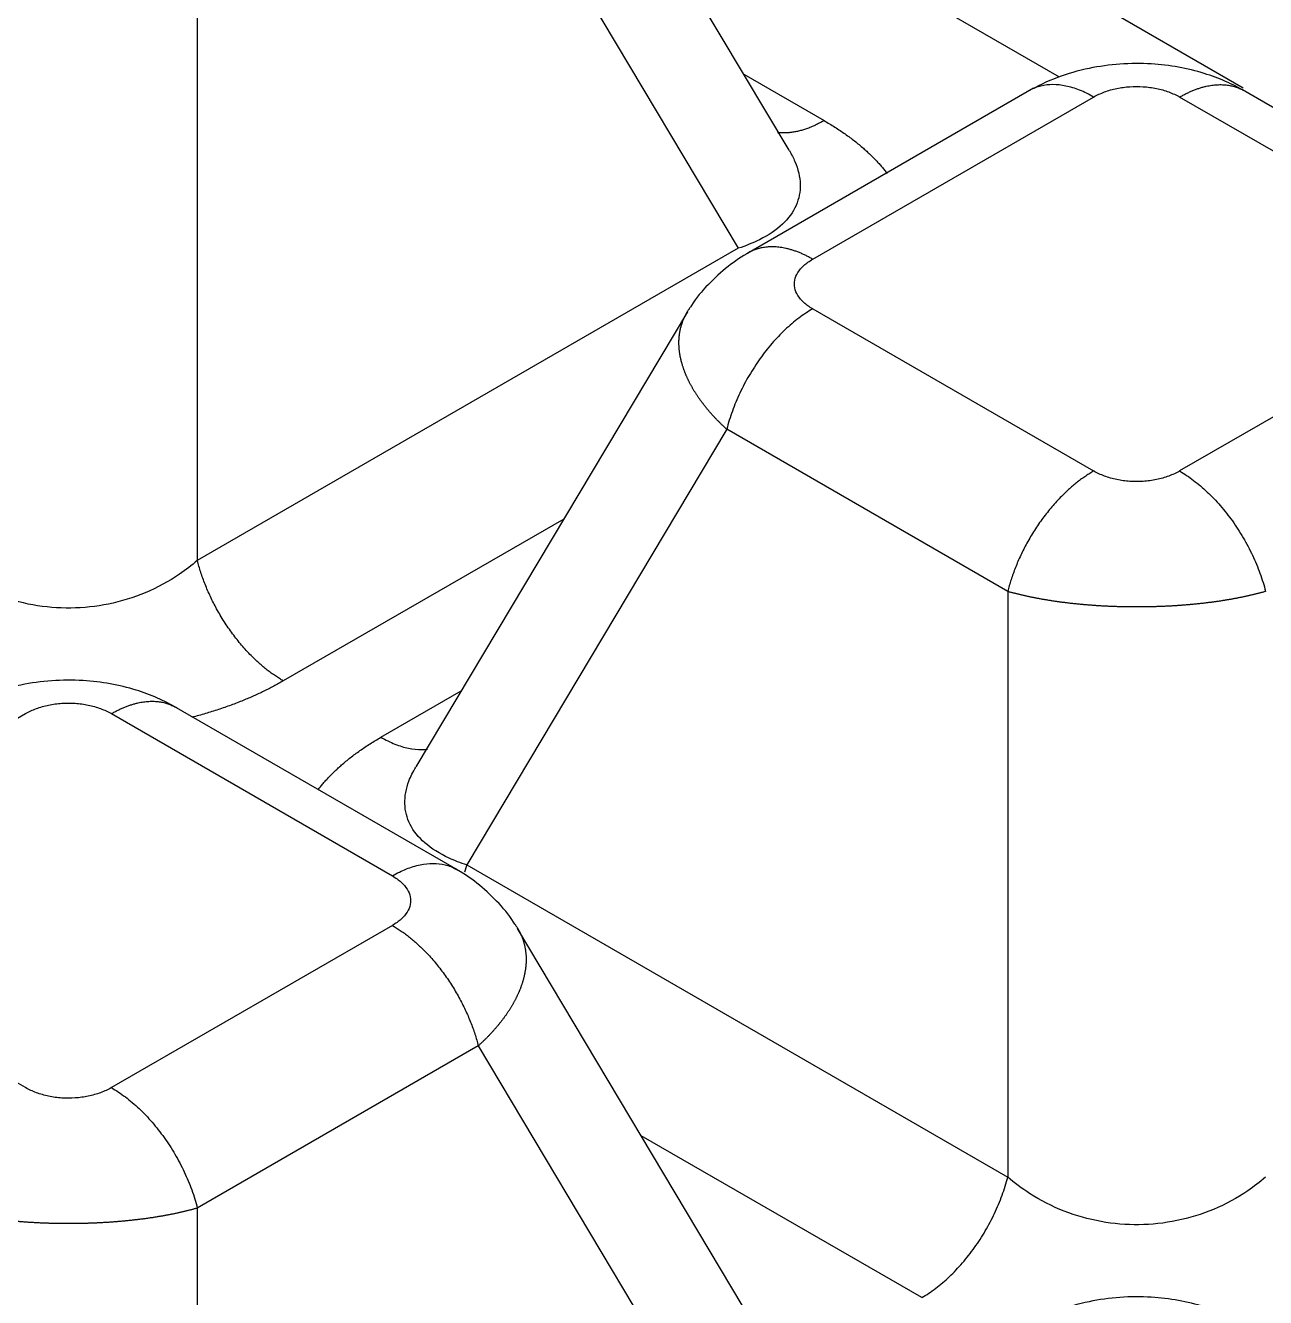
# Model space of a CAD drawing. Header units: millimetres. Extents: x -1286 to 291, y 5350 to 5880.
# Drawn here: x -764.51 to -745.12, y 5576.09 to 5595.98 of the extents above; entities that cross this region are included whole.
import ezdxf

# ---------------------------------------------------------------- set-up
doc = ezdxf.new("R2010")
doc.units = ezdxf.units.MM
doc.layers.add('粗实线层', color=7, linetype='Continuous', lineweight=35)

msp = doc.modelspace()

# ---------------------------------------------------------------- linework, layer by layer
at = {"layer": '粗实线层', "lineweight": 25}
for p, q in [((-745.471, 5594.998, 2078.952), (-757.691, 5602.054, 2078.952)), ((-752.572, 5594.028, 2078.952), (-756.816, 5601.143, 2078.952)), ((-748.347, 5595.172, 2078.952), (-755.832, 5599.494, 2078.952)), ((-757.431, 5599.307, 2078.952), (-753.368, 5592.494, 2078.952)), ((-761.824, 5596.771, 2078.952), (-761.824, 5587.613, 2078.952)), ((-753.281, 5595.216, 2078.952), (-752.025, 5594.491, 2078.952)), ((-748.752, 5594.996, 2078.952), (-753.232, 5592.409, 2078.952)), ((-752.203, 5592.324, 2078.952), (-747.811, 5594.859, 2078.952)), ((-742.075, 5592.324, 2078.952), (-746.467, 5594.859, 2078.952)), ((-741.006, 5592.386, 2078.952), (-745.486, 5594.973, 2078.952)), ((-753.368, 5592.494, 2078.952), (-761.824, 5587.613, 2078.952)), ((-754.163, 5591.502, 2078.952), (-758.406, 5584.386, 2078.952)), ((-752.203, 5591.548, 2078.952), (-747.811, 5589.012, 2078.952)), ((-742.075, 5591.548, 2078.952), (-746.467, 5589.012, 2078.952)), ((-753.547, 5589.665, 2078.952), (-757.61, 5582.852, 2078.952)), ((-749.155, 5587.129, 2078.952), (-753.547, 5589.665, 2078.952)), ((-756.095, 5588.261, 2078.952), (-760.48, 5585.73, 2078.952)), ((-749.155, 5587.129, 2078.952), (-749.155, 5577.971, 2078.952)), ((-758.954, 5584.849, 2078.952), (-757.698, 5585.574, 2078.952)), ((-757.706, 5582.745, 2078.952), (-762.186, 5585.331, 2078.952)), ((-768.903, 5582.682, 2078.952), (-764.511, 5585.218, 2078.952)), ((-763.167, 5585.218, 2078.952), (-758.775, 5582.682, 2078.952)), ((-757.61, 5582.852, 2078.952), (-749.155, 5577.971, 2078.952)), ((-764.511, 5579.37, 2078.952), (-768.903, 5581.906, 2078.952)), ((-758.775, 5581.906, 2078.952), (-763.167, 5579.37, 2078.952)), ((-752.572, 5574.744, 2078.952), (-756.816, 5581.86, 2078.952)), ((-757.431, 5580.023, 2078.952), (-761.824, 5577.487, 2078.952)), ((-757.431, 5580.023, 2078.952), (-753.368, 5573.211, 2078.952)), ((-750.499, 5576.088, 2078.952), (-754.883, 5578.619, 2078.952)), ((-761.824, 5577.487, 2078.952), (-761.824, 5568.329, 2078.952))]:
    msp.add_line(p, q, dxfattribs=at)
for centre, major_axis, start_param, end_param in [((-768.103, 5619.466, 2078.952), (101.531, 0), 5.605815, 8.437063), ((-763.839, 5614.543, 2078.952), (-87.342, 0), 0, 2.002312), ((-763.839, 5616.499, 2078.952), (-87.216, 0), 0.222033, 2.916833), ((-768.103, 5619.077, 2078.952), (102.032, 0), 3.464059, 5.38976), ((-768.103, 5619.466, 2078.952), (-100.442, 0), 0.42009, 1.991239), ((-768.103, 5613.333, 2078.952), (-102.401, 0), 0.320214, 2.106465), ((-763.839, 5617.004, 2078.952), (-86.224, 0), 0.786805, 2.354788)]:
    msp.add_ellipse(centre, major_axis=major_axis, ratio=0.57735, start_param=start_param, end_param=end_param, dxfattribs=at)
msp.add_ellipse((-763.839, 5617.004, 2078.952), major_axis=(-86.564, 0), ratio=0.57735, dxfattribs=at)
for points, knots in [([(-745.436, 5594.944, 2078.952), (-745.639, 5595.062, 2078.952), (-746.097, 5595.264, 2078.952), (-746.943, 5595.417, 2078.952), (-747.749, 5595.359, 2078.952), (-748.395, 5595.172, 2078.952), (-748.697, 5595.029, 2078.952), (-748.843, 5594.944, 2078.952)], [0, 0, 0, 0, 0.20404, 0.436738, 0.701679, 0.846878, 1, 1, 1, 1]), ([(-747.811, 5594.859, 2078.952), (-747.885, 5594.902, 2078.952), (-747.958, 5594.938, 2078.952), (-748.103, 5594.995, 2078.952), (-748.175, 5595.017, 2078.952), (-748.314, 5595.046, 2078.952), (-748.383, 5595.053, 2078.952), (-748.514, 5595.053, 2078.952), (-748.577, 5595.046, 2078.952), (-748.696, 5595.016, 2078.952), (-748.753, 5594.994, 2078.952), (-748.809, 5594.963, 2078.952), (-748.813, 5594.961, 2078.952), (-748.816, 5594.959, 2078.952)], [0, 0, 0, 0, 0.19719, 0.19719, 0.39438, 0.39438, 0.59157, 0.59157, 0.78876, 0.78876, 0.98595, 0.98595, 1, 1, 1, 1]), ([(-865.246, 5594.547, 2078.952), (-865.174, 5594.413, 2078.952), (-864.635, 5593.418, 2078.952), (-863.443, 5591.599, 2078.952), (-861.652, 5589.101, 2078.952), (-859.649, 5586.656, 2078.952), (-857.46, 5584.266, 2078.952), (-855.084, 5581.936, 2078.952), (-852.528, 5579.672, 2078.952), (-849.796, 5577.478, 2078.952), (-846.895, 5575.359, 2078.952), (-843.83, 5573.319, 2078.952), (-840.608, 5571.363, 2078.952), (-837.236, 5569.494, 2078.952), (-833.72, 5567.716, 2078.952), (-830.069, 5566.033, 2078.952), (-826.289, 5564.448, 2078.952), (-822.389, 5562.965, 2078.952), (-818.377, 5561.586, 2078.952), (-814.26, 5560.315, 2078.952), (-810.048, 5559.154, 2078.952), (-805.75, 5558.105, 2078.952), (-801.373, 5557.17, 2078.952), (-796.928, 5556.352, 2078.952), (-792.422, 5555.652, 2078.952), (-787.867, 5555.071, 2078.952), (-783.271, 5554.61, 2078.952), (-778.643, 5554.272, 2078.952), (-773.994, 5554.055, 2078.952), (-769.332, 5553.961, 2078.952), (-764.668, 5553.99, 2078.952), (-760.011, 5554.142, 2078.952), (-755.371, 5554.417, 2078.952), (-750.757, 5554.813, 2078.952), (-746.179, 5555.33, 2078.952), (-741.647, 5555.968, 2078.952), (-737.169, 5556.724, 2078.952), (-732.755, 5557.598, 2078.952), (-728.414, 5558.587, 2078.952), (-724.155, 5559.689, 2078.952), (-719.984, 5560.904, 2078.952), (-717.271, 5561.786, 2078.952), (-715.929, 5562.245, 2078.952)], [0, 0, 0, 0, 0.003967, 0.029455, 0.054957, 0.080472, 0.105998, 0.131532, 0.157073, 0.182618, 0.208167, 0.233717, 0.259268, 0.284819, 0.310369, 0.335919, 0.361467, 0.387013, 0.412559, 0.438103, 0.463645, 0.489187, 0.514727, 0.540266, 0.565804, 0.591342, 0.616879, 0.642415, 0.667951, 0.693486, 0.719022, 0.744558, 0.770093, 0.79563, 0.821166, 0.846704, 0.872242, 0.897781, 0.923321, 0.948862, 0.974405, 1, 1, 1, 1]), ([(-752.569, 5594.022, 2078.952), (-752.535, 5593.965, 2078.952), (-752.443, 5593.786, 2078.952), (-752.374, 5593.491, 2078.952), (-752.44, 5593.156, 2078.952), (-752.656, 5592.859, 2078.952), (-752.981, 5592.64, 2078.952), (-753.248, 5592.533, 2078.952), (-753.368, 5592.494, 2078.952)], [0, 0, 0, 0, 0.087656, 0.27578, 0.46363, 0.655406, 0.855678, 1, 1, 1, 1]), ([(-753.19, 5592.433, 2078.952), (-753.309, 5592.366, 2078.952), (-753.538, 5592.214, 2078.952), (-753.843, 5591.929, 2078.952), (-754.038, 5591.708, 2078.952), (-754.11, 5591.578, 2078.952), (-754.116, 5591.567, 2078.952)], [0, 0, 0, 0, 0.310333, 0.634059, 0.969203, 1, 1, 1, 1]), ([(-753.547, 5589.665, 2078.952), (-753.553, 5589.67, 2078.952), (-753.565, 5589.681, 2078.952), (-753.582, 5589.697, 2078.952), (-753.6, 5589.714, 2078.952), (-753.617, 5589.73, 2078.952), (-753.634, 5589.746, 2078.952), (-753.651, 5589.763, 2078.952), (-753.667, 5589.779, 2078.952), (-753.684, 5589.796, 2078.952), (-753.7, 5589.812, 2078.952), (-753.716, 5589.829, 2078.952), (-753.731, 5589.846, 2078.952), (-753.747, 5589.862, 2078.952), (-753.762, 5589.879, 2078.952), (-753.778, 5589.896, 2078.952), (-753.793, 5589.912, 2078.952), (-753.807, 5589.929, 2078.952), (-753.822, 5589.946, 2078.952), (-753.836, 5589.963, 2078.952), (-753.851, 5589.98, 2078.952), (-753.865, 5589.997, 2078.952), (-753.878, 5590.014, 2078.952), (-753.892, 5590.031, 2078.952), (-753.905, 5590.048, 2078.952), (-753.918, 5590.065, 2078.952), (-753.931, 5590.082, 2078.952), (-753.944, 5590.099, 2078.952), (-753.957, 5590.116, 2078.952), (-753.969, 5590.133, 2078.952), (-753.981, 5590.151, 2078.952), (-753.993, 5590.168, 2078.952), (-754.004, 5590.185, 2078.952), (-754.016, 5590.202, 2078.952), (-754.027, 5590.219, 2078.952), (-754.038, 5590.236, 2078.952), (-754.049, 5590.254, 2078.952), (-754.059, 5590.271, 2078.952), (-754.07, 5590.288, 2078.952), (-754.08, 5590.305, 2078.952), (-754.09, 5590.322, 2078.952), (-754.099, 5590.34, 2078.952), (-754.109, 5590.357, 2078.952), (-754.118, 5590.374, 2078.952), (-754.127, 5590.391, 2078.952), (-754.136, 5590.408, 2078.952), (-754.144, 5590.425, 2078.952), (-754.152, 5590.443, 2078.952), (-754.161, 5590.46, 2078.952), (-754.168, 5590.477, 2078.952), (-754.176, 5590.494, 2078.952), (-754.183, 5590.511, 2078.952), (-754.19, 5590.528, 2078.952), (-754.197, 5590.545, 2078.952), (-754.204, 5590.562, 2078.952), (-754.21, 5590.579, 2078.952), (-754.217, 5590.596, 2078.952), (-754.223, 5590.613, 2078.952), (-754.228, 5590.63, 2078.952), (-754.234, 5590.647, 2078.952), (-754.239, 5590.664, 2078.952), (-754.244, 5590.681, 2078.952), (-754.249, 5590.698, 2078.952), (-754.254, 5590.714, 2078.952), (-754.258, 5590.731, 2078.952), (-754.262, 5590.748, 2078.952), (-754.266, 5590.764, 2078.952), (-754.269, 5590.781, 2078.952), (-754.273, 5590.798, 2078.952), (-754.276, 5590.814, 2078.952), (-754.279, 5590.831, 2078.952), (-754.281, 5590.847, 2078.952), (-754.284, 5590.863, 2078.952), (-754.286, 5590.88, 2078.952), (-754.288, 5590.896, 2078.952), (-754.29, 5590.912, 2078.952), (-754.291, 5590.928, 2078.952), (-754.292, 5590.945, 2078.952), (-754.293, 5590.961, 2078.952), (-754.294, 5590.977, 2078.952), (-754.294, 5590.993, 2078.952), (-754.295, 5591.009, 2078.952), (-754.295, 5591.024, 2078.952), (-754.294, 5591.04, 2078.952), (-754.294, 5591.056, 2078.952), (-754.293, 5591.071, 2078.952), (-754.292, 5591.087, 2078.952), (-754.291, 5591.103, 2078.952), (-754.29, 5591.118, 2078.952), (-754.288, 5591.133, 2078.952), (-754.286, 5591.149, 2078.952), (-754.284, 5591.164, 2078.952), (-754.282, 5591.179, 2078.952), (-754.279, 5591.194, 2078.952), (-754.276, 5591.209, 2078.952), (-754.273, 5591.224, 2078.952), (-754.27, 5591.239, 2078.952), (-754.266, 5591.254, 2078.952), (-754.262, 5591.268, 2078.952), (-754.258, 5591.283, 2078.952), (-754.254, 5591.298, 2078.952), (-754.249, 5591.312, 2078.952), (-754.244, 5591.326, 2078.952), (-754.239, 5591.341, 2078.952), (-754.234, 5591.355, 2078.952), (-754.229, 5591.369, 2078.952), (-754.223, 5591.383, 2078.952), (-754.217, 5591.397, 2078.952), (-754.211, 5591.411, 2078.952), (-754.204, 5591.424, 2078.952), (-754.198, 5591.438, 2078.952), (-754.191, 5591.451, 2078.952), (-754.184, 5591.465, 2078.952), (-754.176, 5591.478, 2078.952), (-754.17, 5591.49, 2078.952), (-754.165, 5591.497, 2078.952), (-754.164, 5591.5, 2078.952)], [0, 0, 0, 0, 0.008831, 0.01766, 0.026489, 0.035316, 0.044142, 0.052968, 0.061791, 0.070614, 0.079436, 0.088257, 0.097077, 0.105895, 0.114713, 0.12353, 0.132346, 0.14116, 0.149974, 0.158787, 0.167599, 0.17641, 0.185221, 0.19403, 0.202838, 0.211646, 0.220453, 0.229259, 0.238065, 0.246869, 0.255673, 0.264476, 0.273278, 0.28208, 0.290881, 0.299681, 0.308481, 0.31728, 0.326078, 0.334876, 0.343673, 0.35247, 0.361266, 0.370061, 0.378856, 0.387651, 0.396445, 0.405238, 0.414031, 0.422824, 0.431616, 0.440408, 0.449199, 0.45799, 0.46678, 0.475571, 0.484361, 0.49315, 0.501939, 0.510728, 0.519517, 0.528306, 0.537094, 0.545882, 0.55467, 0.563457, 0.572245, 0.581032, 0.589819, 0.598606, 0.607393, 0.61618, 0.624967, 0.633753, 0.64254, 0.651327, 0.660113, 0.6689, 0.677686, 0.686473, 0.69526, 0.704046, 0.712833, 0.72162, 0.730407, 0.739194, 0.747982, 0.756769, 0.765557, 0.774345, 0.783133, 0.791921, 0.80071, 0.809498, 0.818288, 0.827077, 0.835867, 0.844657, 0.853447, 0.862238, 0.871029, 0.87982, 0.888612, 0.897404, 0.906197, 0.91499, 0.923784, 0.932578, 0.941373, 0.950168, 0.958963, 0.96776, 0.976556, 0.985354, 0.994152, 1, 1, 1, 1]), ([(-754.164, 5591.5, 2078.952), (-754.163, 5591.502, 2078.952), (-754.159, 5591.507, 2078.952), (-754.153, 5591.518, 2078.952), (-754.145, 5591.531, 2078.952), (-754.136, 5591.543, 2078.952), (-754.128, 5591.556, 2078.952), (-754.122, 5591.564, 2078.952), (-754.119, 5591.567, 2078.952)], [0, 0, 0, 0, 0.064016, 0.25493, 0.445859, 0.636801, 0.827758, 1, 1, 1, 1]), ([(-752.203, 5591.548, 2078.952), (-752.277, 5591.505, 2078.952), (-752.35, 5591.456, 2078.952), (-752.495, 5591.347, 2078.952), (-752.567, 5591.286, 2078.952), (-752.707, 5591.153, 2078.952), (-752.775, 5591.082, 2078.952), (-752.906, 5590.93, 2078.952), (-752.969, 5590.85, 2078.952), (-753.088, 5590.682, 2078.952), (-753.145, 5590.595, 2078.952), (-753.25, 5590.416, 2078.952), (-753.298, 5590.324, 2078.952), (-753.386, 5590.138, 2078.952), (-753.425, 5590.043, 2078.952), (-753.494, 5589.854, 2078.952), (-753.523, 5589.759, 2078.952), (-753.547, 5589.665, 2078.952)], [0, 0, 0, 0, 0.125, 0.125, 0.25, 0.25, 0.375, 0.375, 0.5, 0.5, 0.625, 0.625, 0.75, 0.75, 0.875, 0.875, 1, 1, 1, 1]), ([(-746.467, 5589.012, 2078.952), (-746.394, 5588.97, 2078.952), (-746.321, 5588.921, 2078.952), (-746.176, 5588.811, 2078.952), (-746.104, 5588.75, 2078.952), (-745.964, 5588.617, 2078.952), (-745.896, 5588.546, 2078.952), (-745.765, 5588.394, 2078.952), (-745.702, 5588.314, 2078.952), (-745.582, 5588.147, 2078.952), (-745.526, 5588.059, 2078.952), (-745.421, 5587.88, 2078.952), (-745.372, 5587.788, 2078.952), (-745.285, 5587.602, 2078.952), (-745.245, 5587.507, 2078.952), (-745.177, 5587.318, 2078.952), (-745.147, 5587.223, 2078.952), (-745.123, 5587.129, 2078.952)], [0, 0, 0, 0, 0.125, 0.125, 0.25, 0.25, 0.375, 0.375, 0.5, 0.5, 0.625, 0.625, 0.75, 0.75, 0.875, 0.875, 1, 1, 1, 1]), ([(-761.824, 5587.613, 2078.952), (-761.911, 5587.537, 2078.952), (-762.162, 5587.344, 2078.952), (-762.62, 5587.095, 2078.952), (-763.202, 5586.914, 2078.952), (-763.802, 5586.85, 2078.952), (-764.403, 5586.9, 2078.952), (-764.988, 5587.066, 2078.952), (-765.476, 5587.316, 2078.952), (-765.749, 5587.52, 2078.952), (-765.855, 5587.613, 2078.952)], [0, 0, 0, 0, 0.083359, 0.224715, 0.359834, 0.491835, 0.623644, 0.758208, 0.898733, 1, 1, 1, 1]), ([(-745.123, 5587.129, 2078.952), (-745.13, 5587.127, 2078.952), (-745.144, 5587.123, 2078.952), (-745.165, 5587.117, 2078.952), (-745.185, 5587.112, 2078.952), (-745.206, 5587.106, 2078.952), (-745.227, 5587.1, 2078.952), (-745.249, 5587.095, 2078.952), (-745.27, 5587.089, 2078.952), (-745.292, 5587.084, 2078.952), (-745.313, 5587.079, 2078.952), (-745.335, 5587.073, 2078.952), (-745.357, 5587.068, 2078.952), (-745.379, 5587.063, 2078.952), (-745.402, 5587.058, 2078.952), (-745.424, 5587.053, 2078.952), (-745.447, 5587.048, 2078.952), (-745.47, 5587.043, 2078.952), (-745.493, 5587.039, 2078.952), (-745.516, 5587.034, 2078.952), (-745.539, 5587.029, 2078.952), (-745.562, 5587.025, 2078.952), (-745.585, 5587.02, 2078.952), (-745.609, 5587.016, 2078.952), (-745.633, 5587.011, 2078.952), (-745.656, 5587.007, 2078.952), (-745.68, 5587.003, 2078.952), (-745.704, 5586.999, 2078.952), (-745.729, 5586.995, 2078.952), (-745.753, 5586.991, 2078.952), (-745.777, 5586.987, 2078.952), (-745.802, 5586.983, 2078.952), (-745.826, 5586.979, 2078.952), (-745.851, 5586.975, 2078.952), (-745.876, 5586.972, 2078.952), (-745.901, 5586.968, 2078.952), (-745.926, 5586.965, 2078.952), (-745.951, 5586.961, 2078.952), (-745.976, 5586.958, 2078.952), (-746.002, 5586.955, 2078.952), (-746.027, 5586.952, 2078.952), (-746.053, 5586.948, 2078.952), (-746.078, 5586.945, 2078.952), (-746.104, 5586.942, 2078.952), (-746.13, 5586.94, 2078.952), (-746.156, 5586.937, 2078.952), (-746.182, 5586.934, 2078.952), (-746.208, 5586.931, 2078.952), (-746.234, 5586.929, 2078.952), (-746.26, 5586.926, 2078.952), (-746.286, 5586.924, 2078.952), (-746.313, 5586.921, 2078.952), (-746.339, 5586.919, 2078.952), (-746.365, 5586.917, 2078.952), (-746.392, 5586.915, 2078.952), (-746.419, 5586.913, 2078.952), (-746.445, 5586.911, 2078.952), (-746.472, 5586.909, 2078.952), (-746.499, 5586.907, 2078.952), (-746.525, 5586.905, 2078.952), (-746.552, 5586.904, 2078.952), (-746.579, 5586.902, 2078.952), (-746.606, 5586.9, 2078.952), (-746.633, 5586.899, 2078.952), (-746.66, 5586.898, 2078.952), (-746.687, 5586.896, 2078.952), (-746.715, 5586.895, 2078.952), (-746.742, 5586.894, 2078.952), (-746.769, 5586.893, 2078.952), (-746.796, 5586.892, 2078.952), (-746.823, 5586.891, 2078.952), (-746.851, 5586.89, 2078.952), (-746.878, 5586.889, 2078.952), (-746.905, 5586.889, 2078.952), (-746.933, 5586.888, 2078.952), (-746.96, 5586.887, 2078.952), (-746.987, 5586.887, 2078.952), (-747.015, 5586.887, 2078.952), (-747.042, 5586.886, 2078.952), (-747.07, 5586.886, 2078.952), (-747.097, 5586.886, 2078.952), (-747.125, 5586.886, 2078.952), (-747.152, 5586.886, 2078.952), (-747.179, 5586.886, 2078.952), (-747.207, 5586.886, 2078.952), (-747.234, 5586.886, 2078.952), (-747.262, 5586.887, 2078.952), (-747.289, 5586.887, 2078.952), (-747.316, 5586.887, 2078.952), (-747.344, 5586.888, 2078.952), (-747.371, 5586.889, 2078.952), (-747.398, 5586.889, 2078.952), (-747.426, 5586.89, 2078.952), (-747.453, 5586.891, 2078.952), (-747.48, 5586.892, 2078.952), (-747.508, 5586.893, 2078.952), (-747.535, 5586.894, 2078.952), (-747.562, 5586.895, 2078.952), (-747.589, 5586.896, 2078.952), (-747.616, 5586.897, 2078.952), (-747.643, 5586.899, 2078.952), (-747.67, 5586.9, 2078.952), (-747.697, 5586.902, 2078.952), (-747.724, 5586.903, 2078.952), (-747.751, 5586.905, 2078.952), (-747.778, 5586.907, 2078.952), (-747.805, 5586.909, 2078.952), (-747.831, 5586.911, 2078.952), (-747.858, 5586.913, 2078.952), (-747.885, 5586.915, 2078.952), (-747.911, 5586.917, 2078.952), (-747.938, 5586.919, 2078.952), (-747.964, 5586.921, 2078.952), (-747.991, 5586.924, 2078.952), (-748.017, 5586.926, 2078.952), (-748.043, 5586.929, 2078.952), (-748.069, 5586.931, 2078.952), (-748.095, 5586.934, 2078.952), (-748.121, 5586.937, 2078.952), (-748.147, 5586.939, 2078.952), (-748.173, 5586.942, 2078.952), (-748.199, 5586.945, 2078.952), (-748.224, 5586.948, 2078.952), (-748.25, 5586.952, 2078.952), (-748.275, 5586.955, 2078.952), (-748.301, 5586.958, 2078.952), (-748.326, 5586.961, 2078.952), (-748.351, 5586.965, 2078.952), (-748.376, 5586.968, 2078.952), (-748.401, 5586.972, 2078.952), (-748.426, 5586.975, 2078.952), (-748.451, 5586.979, 2078.952), (-748.476, 5586.983, 2078.952), (-748.5, 5586.987, 2078.952), (-748.525, 5586.991, 2078.952), (-748.549, 5586.995, 2078.952), (-748.573, 5586.999, 2078.952), (-748.597, 5587.003, 2078.952), (-748.621, 5587.007, 2078.952), (-748.645, 5587.011, 2078.952), (-748.669, 5587.016, 2078.952), (-748.692, 5587.02, 2078.952), (-748.716, 5587.025, 2078.952), (-748.739, 5587.029, 2078.952), (-748.762, 5587.034, 2078.952), (-748.785, 5587.039, 2078.952), (-748.808, 5587.043, 2078.952), (-748.831, 5587.048, 2078.952), (-748.854, 5587.053, 2078.952), (-748.876, 5587.058, 2078.952), (-748.899, 5587.063, 2078.952), (-748.921, 5587.068, 2078.952), (-748.943, 5587.073, 2078.952), (-748.965, 5587.079, 2078.952), (-748.987, 5587.084, 2078.952), (-749.008, 5587.089, 2078.952), (-749.03, 5587.095, 2078.952), (-749.051, 5587.1, 2078.952), (-749.072, 5587.106, 2078.952), (-749.093, 5587.112, 2078.952), (-749.114, 5587.117, 2078.952), (-749.135, 5587.123, 2078.952), (-749.148, 5587.127, 2078.952), (-749.155, 5587.129, 2078.952)], [0, 0, 0, 0, 0.006229, 0.012458, 0.018686, 0.024913, 0.031139, 0.037364, 0.043589, 0.049813, 0.056036, 0.062258, 0.06848, 0.074701, 0.080921, 0.087141, 0.09336, 0.099578, 0.105795, 0.112012, 0.118229, 0.124444, 0.130659, 0.136874, 0.143088, 0.149301, 0.155514, 0.161726, 0.167937, 0.174148, 0.180359, 0.186569, 0.192778, 0.198988, 0.205196, 0.211404, 0.217612, 0.223819, 0.230026, 0.236232, 0.242438, 0.248644, 0.254849, 0.261054, 0.267258, 0.273462, 0.279666, 0.285869, 0.292072, 0.298275, 0.304478, 0.31068, 0.316882, 0.323083, 0.329285, 0.335486, 0.341687, 0.347888, 0.354088, 0.360289, 0.366489, 0.372689, 0.378888, 0.385088, 0.391288, 0.397487, 0.403686, 0.409886, 0.416085, 0.422284, 0.428483, 0.434681, 0.44088, 0.447079, 0.453278, 0.459477, 0.465675, 0.471874, 0.478073, 0.484272, 0.49047, 0.496669, 0.502868, 0.509067, 0.515267, 0.521466, 0.527665, 0.533865, 0.540064, 0.546264, 0.552464, 0.558664, 0.564864, 0.571065, 0.577265, 0.583466, 0.589667, 0.595869, 0.60207, 0.608272, 0.614474, 0.620676, 0.626879, 0.633082, 0.639285, 0.645489, 0.651693, 0.657897, 0.664102, 0.670307, 0.676512, 0.682718, 0.688924, 0.695131, 0.701338, 0.707546, 0.713754, 0.719962, 0.726171, 0.73238, 0.73859, 0.7448, 0.751011, 0.757223, 0.763435, 0.769647, 0.77586, 0.782074, 0.788288, 0.794503, 0.800718, 0.806934, 0.813151, 0.819368, 0.825586, 0.831805, 0.838024, 0.844244, 0.850465, 0.856686, 0.862909, 0.869131, 0.875355, 0.881579, 0.887804, 0.89403, 0.900257, 0.906484, 0.912713, 0.918942, 0.925172, 0.931403, 0.937634, 0.943867, 0.9501, 0.956334, 0.96257, 0.968806, 0.975043, 0.981281, 0.987519, 0.993759, 1, 1, 1, 1]), ([(-762.136, 5585.302, 2078.952), (-762.339, 5585.42, 2078.952), (-762.797, 5585.623, 2078.952), (-763.643, 5585.776, 2078.952), (-764.449, 5585.717, 2078.952), (-765.095, 5585.53, 2078.952), (-765.397, 5585.387, 2078.952), (-765.543, 5585.302, 2078.952)], [0, 0, 0, 0, 0.20404, 0.436738, 0.701679, 0.846878, 1, 1, 1, 1]), ([(-758.954, 5584.849, 2078.952), (-758.881, 5584.807, 2078.952), (-758.807, 5584.771, 2078.952), (-758.662, 5584.713, 2078.952), (-758.591, 5584.691, 2078.952), (-758.451, 5584.662, 2078.952), (-758.383, 5584.655, 2078.952), (-758.286, 5584.655, 2078.952), (-758.256, 5584.657, 2078.952), (-758.226, 5584.66, 2078.952)], [0, 0, 0, 0, 0.287925, 0.287925, 0.57585, 0.57585, 0.863775, 0.863775, 1, 1, 1, 1]), ([(-757.61, 5582.852, 2078.952), (-757.709, 5582.884, 2078.952), (-757.96, 5582.981, 2078.952), (-758.285, 5583.184, 2078.952), (-758.52, 5583.475, 2078.952), (-758.604, 5583.806, 2078.952), (-758.548, 5584.114, 2078.952), (-758.453, 5584.308, 2078.952), (-758.41, 5584.38, 2078.952)], [0, 0, 0, 0, 0.118803, 0.320264, 0.512835, 0.700963, 0.888817, 1, 1, 1, 1]), ([(-758.775, 5582.682, 2078.952), (-758.702, 5582.724, 2078.952), (-758.628, 5582.76, 2078.952), (-758.483, 5582.818, 2078.952), (-758.412, 5582.839, 2078.952), (-758.272, 5582.868, 2078.952), (-758.204, 5582.876, 2078.952), (-758.073, 5582.875, 2078.952), (-758.01, 5582.868, 2078.952), (-757.89, 5582.839, 2078.952), (-757.834, 5582.817, 2078.952), (-757.776, 5582.785, 2078.952), (-757.77, 5582.781, 2078.952), (-757.765, 5582.778, 2078.952)], [0, 0, 0, 0, 0.195853, 0.195853, 0.391706, 0.391706, 0.587559, 0.587559, 0.783411, 0.783411, 0.979264, 0.979264, 1, 1, 1, 1]), ([(-756.862, 5581.925, 2078.952), (-756.868, 5581.936, 2078.952), (-756.94, 5582.066, 2078.952), (-757.136, 5582.288, 2078.952), (-757.441, 5582.572, 2078.952), (-757.67, 5582.724, 2078.952), (-757.788, 5582.792, 2078.952)], [0, 0, 0, 0, 0.030884, 0.365978, 0.689663, 1, 1, 1, 1]), ([(-756.815, 5581.858, 2078.952), (-756.813, 5581.856, 2078.952), (-756.809, 5581.849, 2078.952), (-756.803, 5581.837, 2078.952), (-756.795, 5581.824, 2078.952), (-756.788, 5581.81, 2078.952), (-756.781, 5581.797, 2078.952), (-756.775, 5581.783, 2078.952), (-756.768, 5581.769, 2078.952), (-756.762, 5581.756, 2078.952), (-756.756, 5581.742, 2078.952), (-756.75, 5581.728, 2078.952), (-756.745, 5581.714, 2078.952), (-756.739, 5581.7, 2078.952), (-756.734, 5581.685, 2078.952), (-756.73, 5581.671, 2078.952), (-756.725, 5581.657, 2078.952), (-756.721, 5581.642, 2078.952), (-756.717, 5581.627, 2078.952), (-756.713, 5581.613, 2078.952), (-756.709, 5581.598, 2078.952), (-756.706, 5581.583, 2078.952), (-756.703, 5581.568, 2078.952), (-756.7, 5581.553, 2078.952), (-756.697, 5581.538, 2078.952), (-756.695, 5581.523, 2078.952), (-756.693, 5581.508, 2078.952), (-756.691, 5581.493, 2078.952), (-756.689, 5581.477, 2078.952), (-756.688, 5581.462, 2078.952), (-756.686, 5581.446, 2078.952), (-756.685, 5581.431, 2078.952), (-756.685, 5581.415, 2078.952), (-756.684, 5581.399, 2078.952), (-756.684, 5581.384, 2078.952), (-756.684, 5581.368, 2078.952), (-756.684, 5581.352, 2078.952), (-756.685, 5581.336, 2078.952), (-756.685, 5581.32, 2078.952), (-756.686, 5581.304, 2078.952), (-756.687, 5581.288, 2078.952), (-756.689, 5581.271, 2078.952), (-756.691, 5581.255, 2078.952), (-756.692, 5581.239, 2078.952), (-756.695, 5581.223, 2078.952), (-756.697, 5581.206, 2078.952), (-756.7, 5581.19, 2078.952), (-756.703, 5581.173, 2078.952), (-756.706, 5581.157, 2078.952), (-756.709, 5581.14, 2078.952), (-756.713, 5581.124, 2078.952), (-756.716, 5581.107, 2078.952), (-756.72, 5581.09, 2078.952), (-756.725, 5581.074, 2078.952), (-756.729, 5581.057, 2078.952), (-756.734, 5581.04, 2078.952), (-756.739, 5581.023, 2078.952), (-756.744, 5581.006, 2078.952), (-756.75, 5580.989, 2078.952), (-756.756, 5580.972, 2078.952), (-756.762, 5580.955, 2078.952), (-756.768, 5580.938, 2078.952), (-756.774, 5580.921, 2078.952), (-756.781, 5580.904, 2078.952), (-756.788, 5580.887, 2078.952), (-756.795, 5580.87, 2078.952), (-756.802, 5580.853, 2078.952), (-756.81, 5580.836, 2078.952), (-756.818, 5580.819, 2078.952), (-756.826, 5580.802, 2078.952), (-756.834, 5580.785, 2078.952), (-756.843, 5580.767, 2078.952), (-756.851, 5580.75, 2078.952), (-756.86, 5580.733, 2078.952), (-756.869, 5580.716, 2078.952), (-756.879, 5580.699, 2078.952), (-756.889, 5580.681, 2078.952), (-756.898, 5580.664, 2078.952), (-756.908, 5580.647, 2078.952), (-756.919, 5580.63, 2078.952), (-756.929, 5580.613, 2078.952), (-756.94, 5580.595, 2078.952), (-756.951, 5580.578, 2078.952), (-756.962, 5580.561, 2078.952), (-756.974, 5580.544, 2078.952), (-756.985, 5580.527, 2078.952), (-756.997, 5580.509, 2078.952), (-757.009, 5580.492, 2078.952), (-757.022, 5580.475, 2078.952), (-757.034, 5580.458, 2078.952), (-757.047, 5580.441, 2078.952), (-757.06, 5580.424, 2078.952), (-757.073, 5580.407, 2078.952), (-757.086, 5580.39, 2078.952), (-757.1, 5580.373, 2078.952), (-757.114, 5580.356, 2078.952), (-757.128, 5580.339, 2078.952), (-757.142, 5580.322, 2078.952), (-757.156, 5580.305, 2078.952), (-757.171, 5580.288, 2078.952), (-757.186, 5580.271, 2078.952), (-757.201, 5580.254, 2078.952), (-757.216, 5580.237, 2078.952), (-757.231, 5580.221, 2078.952), (-757.247, 5580.204, 2078.952), (-757.263, 5580.187, 2078.952), (-757.279, 5580.171, 2078.952), (-757.295, 5580.154, 2078.952), (-757.311, 5580.138, 2078.952), (-757.328, 5580.121, 2078.952), (-757.345, 5580.105, 2078.952), (-757.362, 5580.088, 2078.952), (-757.379, 5580.072, 2078.952), (-757.396, 5580.056, 2078.952), (-757.414, 5580.039, 2078.952), (-757.425, 5580.029, 2078.952), (-757.431, 5580.023, 2078.952)], [0, 0, 0, 0, 0.005387, 0.014179, 0.022971, 0.031763, 0.040554, 0.049345, 0.058135, 0.066926, 0.075715, 0.084505, 0.093294, 0.102083, 0.110872, 0.11966, 0.128449, 0.137237, 0.146024, 0.154812, 0.163599, 0.172387, 0.181174, 0.189961, 0.198748, 0.207535, 0.216321, 0.225108, 0.233895, 0.242681, 0.251468, 0.260255, 0.269041, 0.277828, 0.286615, 0.295402, 0.304189, 0.312976, 0.321763, 0.33055, 0.339338, 0.348125, 0.356913, 0.365701, 0.374489, 0.383278, 0.392066, 0.400855, 0.409644, 0.418434, 0.427224, 0.436014, 0.444805, 0.453595, 0.462387, 0.471178, 0.47997, 0.488763, 0.497556, 0.506349, 0.515143, 0.523937, 0.532732, 0.541528, 0.550323, 0.55912, 0.567917, 0.576715, 0.585513, 0.594312, 0.603111, 0.611911, 0.620712, 0.629513, 0.638316, 0.647118, 0.655922, 0.664726, 0.673531, 0.682337, 0.691144, 0.699951, 0.70876, 0.717569, 0.726379, 0.73519, 0.744001, 0.752814, 0.761628, 0.770442, 0.779258, 0.788074, 0.796892, 0.80571, 0.814529, 0.82335, 0.832171, 0.840994, 0.849818, 0.858642, 0.867468, 0.876295, 0.885123, 0.893953, 0.902783, 0.911615, 0.920448, 0.929282, 0.938117, 0.946953, 0.955791, 0.96463, 0.973471, 0.982313, 0.991156, 1, 1, 1, 1]), ([(-756.859, 5581.926, 2078.952), (-756.857, 5581.922, 2078.952), (-756.851, 5581.914, 2078.952), (-756.843, 5581.902, 2078.952), (-756.834, 5581.889, 2078.952), (-756.826, 5581.876, 2078.952), (-756.82, 5581.866, 2078.952), (-756.816, 5581.86, 2078.952), (-756.815, 5581.858, 2078.952)], [0, 0, 0, 0, 0.162882, 0.353701, 0.544509, 0.735307, 0.926094, 1, 1, 1, 1]), ([(-703.9, 5581.44, 2078.952), (-704.196, 5581.27, 2078.952), (-705.508, 5580.532, 2078.952), (-707.929, 5579.277, 2078.952), (-711.221, 5577.723, 2078.952), (-714.647, 5576.266, 2078.952), (-718.194, 5574.907, 2078.952), (-721.856, 5573.652, 2078.952), (-725.622, 5572.503, 2078.952), (-729.483, 5571.463, 2078.952), (-733.429, 5570.535, 2078.952), (-737.452, 5569.721, 2078.952), (-741.54, 5569.023, 2078.952), (-745.683, 5568.443, 2078.952), (-749.872, 5567.982, 2078.952), (-754.096, 5567.642, 2078.952), (-758.344, 5567.424, 2078.952), (-762.606, 5567.327, 2078.952), (-766.871, 5567.353, 2078.952), (-771.128, 5567.501, 2078.952), (-775.367, 5567.771, 2078.952), (-779.578, 5568.162, 2078.952), (-783.749, 5568.673, 2078.952), (-787.871, 5569.303, 2078.952), (-791.933, 5570.05, 2078.952), (-795.925, 5570.913, 2078.952), (-799.836, 5571.889, 2078.952), (-803.659, 5572.975, 2078.952), (-807.382, 5574.169, 2078.952), (-810.996, 5575.468, 2078.952), (-814.494, 5576.869, 2078.952), (-817.864, 5578.367, 2078.952), (-820.966, 5579.891, 2078.952), (-822.895, 5580.94, 2078.952), (-823.775, 5581.442, 2078.952)], [0, 0, 0, 0, 0.009445, 0.041511, 0.073581, 0.105654, 0.137729, 0.169808, 0.201889, 0.233973, 0.26606, 0.29815, 0.330241, 0.362335, 0.39443, 0.426527, 0.458624, 0.490723, 0.522821, 0.554919, 0.587017, 0.619114, 0.65121, 0.683304, 0.715396, 0.747486, 0.779573, 0.811658, 0.843739, 0.875817, 0.907891, 0.939962, 0.972029, 1, 1, 1, 1]), ([(-763.167, 5579.37, 2078.952), (-763.094, 5579.328, 2078.952), (-763.021, 5579.279, 2078.952), (-762.876, 5579.169, 2078.952), (-762.804, 5579.108, 2078.952), (-762.664, 5578.976, 2078.952), (-762.596, 5578.904, 2078.952), (-762.465, 5578.752, 2078.952), (-762.402, 5578.672, 2078.952), (-762.282, 5578.505, 2078.952), (-762.226, 5578.418, 2078.952), (-762.121, 5578.239, 2078.952), (-762.073, 5578.147, 2078.952), (-761.985, 5577.96, 2078.952), (-761.945, 5577.866, 2078.952), (-761.877, 5577.676, 2078.952), (-761.847, 5577.581, 2078.952), (-761.824, 5577.487, 2078.952)], [0, 0, 0, 0, 0.125, 0.125, 0.25, 0.25, 0.375, 0.375, 0.5, 0.5, 0.625, 0.625, 0.75, 0.75, 0.875, 0.875, 1, 1, 1, 1]), ([(-750.499, 5576.088, 2078.952), (-750.425, 5576.13, 2078.952), (-750.352, 5576.179, 2078.952), (-750.207, 5576.289, 2078.952), (-750.135, 5576.35, 2078.952), (-749.996, 5576.482, 2078.952), (-749.928, 5576.554, 2078.952), (-749.796, 5576.706, 2078.952), (-749.733, 5576.786, 2078.952), (-749.614, 5576.953, 2078.952), (-749.557, 5577.04, 2078.952), (-749.452, 5577.22, 2078.952), (-749.404, 5577.311, 2078.952), (-749.316, 5577.498, 2078.952), (-749.277, 5577.593, 2078.952), (-749.208, 5577.782, 2078.952), (-749.179, 5577.877, 2078.952), (-749.155, 5577.971, 2078.952)], [0, 0, 0, 0, 0.125, 0.125, 0.25, 0.25, 0.375, 0.375, 0.5, 0.5, 0.625, 0.625, 0.75, 0.75, 0.875, 0.875, 1, 1, 1, 1]), ([(-745.123, 5577.971, 2078.952), (-745.211, 5577.895, 2078.952), (-745.462, 5577.702, 2078.952), (-745.92, 5577.453, 2078.952), (-746.502, 5577.273, 2078.952), (-747.102, 5577.208, 2078.952), (-747.703, 5577.258, 2078.952), (-748.288, 5577.424, 2078.952), (-748.775, 5577.674, 2078.952), (-749.049, 5577.879, 2078.952), (-749.155, 5577.971, 2078.952)], [0, 0, 0, 0, 0.083359, 0.224715, 0.359834, 0.491835, 0.623644, 0.758208, 0.898733, 1, 1, 1, 1]), ([(-761.824, 5577.487, 2078.952), (-761.83, 5577.485, 2078.952), (-761.844, 5577.481, 2078.952), (-761.865, 5577.476, 2078.952), (-761.885, 5577.47, 2078.952), (-761.906, 5577.464, 2078.952), (-761.927, 5577.459, 2078.952), (-761.949, 5577.453, 2078.952), (-761.97, 5577.448, 2078.952), (-761.992, 5577.442, 2078.952), (-762.013, 5577.437, 2078.952), (-762.035, 5577.432, 2078.952), (-762.057, 5577.426, 2078.952), (-762.08, 5577.421, 2078.952), (-762.102, 5577.416, 2078.952), (-762.124, 5577.411, 2078.952), (-762.147, 5577.406, 2078.952), (-762.17, 5577.402, 2078.952), (-762.193, 5577.397, 2078.952), (-762.216, 5577.392, 2078.952), (-762.239, 5577.387, 2078.952), (-762.262, 5577.383, 2078.952), (-762.286, 5577.378, 2078.952), (-762.309, 5577.374, 2078.952), (-762.333, 5577.37, 2078.952), (-762.357, 5577.365, 2078.952), (-762.38, 5577.361, 2078.952), (-762.405, 5577.357, 2078.952), (-762.429, 5577.353, 2078.952), (-762.453, 5577.349, 2078.952), (-762.477, 5577.345, 2078.952), (-762.502, 5577.341, 2078.952), (-762.527, 5577.337, 2078.952), (-762.551, 5577.334, 2078.952), (-762.576, 5577.33, 2078.952), (-762.601, 5577.326, 2078.952), (-762.626, 5577.323, 2078.952), (-762.651, 5577.32, 2078.952), (-762.676, 5577.316, 2078.952), (-762.702, 5577.313, 2078.952), (-762.727, 5577.31, 2078.952), (-762.753, 5577.307, 2078.952), (-762.778, 5577.304, 2078.952), (-762.804, 5577.301, 2078.952), (-762.83, 5577.298, 2078.952), (-762.856, 5577.295, 2078.952), (-762.882, 5577.292, 2078.952), (-762.908, 5577.29, 2078.952), (-762.934, 5577.287, 2078.952), (-762.96, 5577.284, 2078.952), (-762.986, 5577.282, 2078.952), (-763.013, 5577.28, 2078.952), (-763.039, 5577.277, 2078.952), (-763.066, 5577.275, 2078.952), (-763.092, 5577.273, 2078.952), (-763.119, 5577.271, 2078.952), (-763.145, 5577.269, 2078.952), (-763.172, 5577.267, 2078.952), (-763.199, 5577.265, 2078.952), (-763.226, 5577.263, 2078.952), (-763.252, 5577.262, 2078.952), (-763.279, 5577.26, 2078.952), (-763.306, 5577.259, 2078.952), (-763.333, 5577.257, 2078.952), (-763.36, 5577.256, 2078.952), (-763.388, 5577.254, 2078.952), (-763.415, 5577.253, 2078.952), (-763.442, 5577.252, 2078.952), (-763.469, 5577.251, 2078.952), (-763.496, 5577.25, 2078.952), (-763.523, 5577.249, 2078.952), (-763.551, 5577.248, 2078.952), (-763.578, 5577.247, 2078.952), (-763.605, 5577.247, 2078.952), (-763.633, 5577.246, 2078.952), (-763.66, 5577.246, 2078.952), (-763.688, 5577.245, 2078.952), (-763.715, 5577.245, 2078.952), (-763.742, 5577.244, 2078.952), (-763.77, 5577.244, 2078.952), (-763.797, 5577.244, 2078.952), (-763.825, 5577.244, 2078.952), (-763.852, 5577.244, 2078.952), (-763.879, 5577.244, 2078.952), (-763.907, 5577.244, 2078.952), (-763.934, 5577.244, 2078.952), (-763.962, 5577.245, 2078.952), (-763.989, 5577.245, 2078.952), (-764.016, 5577.246, 2078.952), (-764.044, 5577.246, 2078.952), (-764.071, 5577.247, 2078.952), (-764.099, 5577.247, 2078.952), (-764.126, 5577.248, 2078.952), (-764.153, 5577.249, 2078.952), (-764.18, 5577.25, 2078.952), (-764.208, 5577.251, 2078.952), (-764.235, 5577.252, 2078.952), (-764.262, 5577.253, 2078.952), (-764.289, 5577.254, 2078.952), (-764.316, 5577.256, 2078.952), (-764.343, 5577.257, 2078.952), (-764.37, 5577.259, 2078.952), (-764.397, 5577.26, 2078.952), (-764.424, 5577.262, 2078.952), (-764.451, 5577.263, 2078.952), (-764.478, 5577.265, 2078.952), (-764.505, 5577.267, 2078.952), (-764.532, 5577.269, 2078.952), (-764.558, 5577.271, 2078.952), (-764.585, 5577.273, 2078.952), (-764.611, 5577.275, 2078.952), (-764.638, 5577.277, 2078.952), (-764.664, 5577.28, 2078.952), (-764.691, 5577.282, 2078.952), (-764.717, 5577.284, 2078.952), (-764.743, 5577.287, 2078.952), (-764.769, 5577.289, 2078.952), (-764.795, 5577.292, 2078.952), (-764.821, 5577.295, 2078.952), (-764.847, 5577.298, 2078.952), (-764.873, 5577.301, 2078.952), (-764.899, 5577.304, 2078.952), (-764.924, 5577.307, 2078.952), (-764.95, 5577.31, 2078.952), (-764.976, 5577.313, 2078.952), (-765.001, 5577.316, 2078.952), (-765.026, 5577.319, 2078.952), (-765.051, 5577.323, 2078.952), (-765.076, 5577.326, 2078.952), (-765.101, 5577.33, 2078.952), (-765.126, 5577.334, 2078.952), (-765.151, 5577.337, 2078.952), (-765.176, 5577.341, 2078.952), (-765.2, 5577.345, 2078.952), (-765.225, 5577.349, 2078.952), (-765.249, 5577.353, 2078.952), (-765.273, 5577.357, 2078.952), (-765.297, 5577.361, 2078.952), (-765.321, 5577.365, 2078.952), (-765.345, 5577.37, 2078.952), (-765.369, 5577.374, 2078.952), (-765.392, 5577.378, 2078.952), (-765.416, 5577.383, 2078.952), (-765.439, 5577.387, 2078.952), (-765.462, 5577.392, 2078.952), (-765.485, 5577.397, 2078.952), (-765.508, 5577.401, 2078.952), (-765.531, 5577.406, 2078.952), (-765.554, 5577.411, 2078.952), (-765.576, 5577.416, 2078.952), (-765.599, 5577.421, 2078.952), (-765.621, 5577.426, 2078.952), (-765.643, 5577.432, 2078.952), (-765.665, 5577.437, 2078.952), (-765.687, 5577.442, 2078.952), (-765.708, 5577.448, 2078.952), (-765.73, 5577.453, 2078.952), (-765.751, 5577.459, 2078.952), (-765.772, 5577.464, 2078.952), (-765.793, 5577.47, 2078.952), (-765.814, 5577.476, 2078.952), (-765.835, 5577.481, 2078.952), (-765.848, 5577.485, 2078.952), (-765.855, 5577.487, 2078.952)], [0, 0, 0, 0, 0.006229, 0.012458, 0.018686, 0.024913, 0.031139, 0.037364, 0.043589, 0.049813, 0.056036, 0.062258, 0.06848, 0.074701, 0.080921, 0.087141, 0.09336, 0.099578, 0.105795, 0.112012, 0.118229, 0.124444, 0.130659, 0.136874, 0.143088, 0.149301, 0.155514, 0.161726, 0.167937, 0.174148, 0.180359, 0.186569, 0.192778, 0.198988, 0.205196, 0.211404, 0.217612, 0.223819, 0.230026, 0.236232, 0.242438, 0.248644, 0.254849, 0.261054, 0.267258, 0.273462, 0.279666, 0.285869, 0.292072, 0.298275, 0.304478, 0.31068, 0.316882, 0.323083, 0.329285, 0.335486, 0.341687, 0.347888, 0.354088, 0.360289, 0.366489, 0.372689, 0.378888, 0.385088, 0.391288, 0.397487, 0.403686, 0.409886, 0.416085, 0.422284, 0.428483, 0.434681, 0.44088, 0.447079, 0.453278, 0.459477, 0.465675, 0.471874, 0.478073, 0.484272, 0.49047, 0.496669, 0.502868, 0.509067, 0.515267, 0.521466, 0.527665, 0.533865, 0.540064, 0.546264, 0.552464, 0.558664, 0.564864, 0.571065, 0.577265, 0.583466, 0.589667, 0.595869, 0.60207, 0.608272, 0.614474, 0.620676, 0.626879, 0.633082, 0.639285, 0.645489, 0.651693, 0.657897, 0.664102, 0.670307, 0.676512, 0.682718, 0.688924, 0.695131, 0.701338, 0.707546, 0.713754, 0.719962, 0.726171, 0.73238, 0.73859, 0.7448, 0.751011, 0.757223, 0.763435, 0.769647, 0.77586, 0.782074, 0.788288, 0.794503, 0.800718, 0.806934, 0.813151, 0.819368, 0.825586, 0.831805, 0.838024, 0.844244, 0.850465, 0.856686, 0.862909, 0.869131, 0.875355, 0.881579, 0.887804, 0.89403, 0.900257, 0.906484, 0.912713, 0.918942, 0.925172, 0.931403, 0.937634, 0.943867, 0.9501, 0.956334, 0.96257, 0.968806, 0.975043, 0.981281, 0.987519, 0.993759, 1, 1, 1, 1]), ([(-745.436, 5575.66, 2078.952), (-745.639, 5575.779, 2078.952), (-746.097, 5575.981, 2078.952), (-746.943, 5576.134, 2078.952), (-747.749, 5576.075, 2078.952), (-748.395, 5575.889, 2078.952), (-748.697, 5575.746, 2078.952), (-748.843, 5575.66, 2078.952)], [0, 0, 0, 0, 0.20404, 0.436738, 0.701679, 0.846878, 1, 1, 1, 1])]:
    msp.add_open_spline(points, degree=3, knots=knots, dxfattribs=at)
for points, degree in [([(-747.811, 5594.859, 2078.952), (-747.758, 5594.89, 2078.952), (-747.645, 5594.943, 2078.952), (-747.451, 5594.998, 2078.952), (-747.245, 5595.026, 2078.952), (-747.034, 5595.026, 2078.952), (-746.827, 5594.998, 2078.952), (-746.633, 5594.943, 2078.952), (-746.52, 5594.89, 2078.952), (-746.467, 5594.859, 2078.952)], 3), ([(-752.025, 5594.491, 2078.952), (-751.396, 5594.128, 2078.952), (-751.04, 5593.666, 2078.952)], 2), ([(-752.203, 5591.548, 2078.952), (-752.256, 5591.578, 2078.952), (-752.347, 5591.644, 2078.952), (-752.443, 5591.756, 2078.952), (-752.492, 5591.875, 2078.952), (-752.492, 5591.997, 2078.952), (-752.443, 5592.116, 2078.952), (-752.347, 5592.228, 2078.952), (-752.256, 5592.293, 2078.952), (-752.203, 5592.324, 2078.952)], 3), ([(-746.467, 5589.012, 2078.952), (-746.52, 5588.981, 2078.952), (-746.634, 5588.929, 2078.952), (-746.827, 5588.873, 2078.952), (-747.034, 5588.845, 2078.952), (-747.245, 5588.845, 2078.952), (-747.451, 5588.873, 2078.952), (-747.645, 5588.929, 2078.952), (-747.758, 5588.981, 2078.952), (-747.811, 5589.012, 2078.952)], 3), ([(-760.48, 5585.73, 2078.952), (-761.109, 5585.367, 2078.952), (-761.908, 5585.161, 2078.952)], 2), ([(-764.511, 5585.218, 2078.952), (-764.458, 5585.248, 2078.952), (-764.345, 5585.301, 2078.952), (-764.151, 5585.356, 2078.952), (-763.945, 5585.384, 2078.952), (-763.734, 5585.384, 2078.952), (-763.527, 5585.356, 2078.952), (-763.334, 5585.301, 2078.952), (-763.22, 5585.248, 2078.952), (-763.167, 5585.218, 2078.952)], 3), ([(-759.939, 5584.025, 2078.952), (-759.583, 5584.486, 2078.952), (-758.954, 5584.849, 2078.952)], 2), ([(-758.775, 5582.682, 2078.952), (-758.722, 5582.651, 2078.952), (-758.631, 5582.586, 2078.952), (-758.535, 5582.474, 2078.952), (-758.487, 5582.355, 2078.952), (-758.487, 5582.233, 2078.952), (-758.535, 5582.114, 2078.952), (-758.631, 5582.002, 2078.952), (-758.722, 5581.937, 2078.952), (-758.775, 5581.906, 2078.952)], 3), ([(-763.167, 5579.37, 2078.952), (-763.22, 5579.34, 2078.952), (-763.334, 5579.287, 2078.952), (-763.527, 5579.232, 2078.952), (-763.734, 5579.204, 2078.952), (-763.945, 5579.203, 2078.952), (-764.151, 5579.232, 2078.952), (-764.345, 5579.287, 2078.952), (-764.458, 5579.34, 2078.952), (-764.511, 5579.37, 2078.952)], 3)]:
    msp.add_open_spline(points, degree=degree, dxfattribs=at)
for points, weights in [([(-746.467, 5594.859, 2078.952), (-746.091, 5595.076, 2078.952), (-745.737, 5595.117, 2078.952), (-745.462, 5594.959, 2078.952)], [1.10246419878, 1.01640873829, 0.984559105551, 1.00691530058]), ([(-752.025, 5594.491, 2078.952), (-752.278, 5594.344, 2078.952), (-752.528, 5594.277, 2078.952), (-752.753, 5594.302, 2078.952)], [1.10247262476, 1.04287106023, 1.00926921882, 1.00166710052]), ([(-752.203, 5592.324, 2078.952), (-752.582, 5592.542, 2078.952), (-752.939, 5592.582, 2078.952), (-753.214, 5592.42, 2078.952)], [1.10246419878, 1.01582605556, 0.984130282091, 1.00737687837]), ([(-747.811, 5589.012, 2078.952), (-748.439, 5588.649, 2078.952), (-748.951, 5587.933, 2078.952), (-749.155, 5587.129, 2078.952)], [1.10246419878, 0.965844578078, 0.965845267075, 1.10246626578]), ([(-760.48, 5585.73, 2078.952), (-761.108, 5586.092, 2078.952), (-761.619, 5586.809, 2078.952), (-761.824, 5587.613, 2078.952)], [1.10247262476, 0.965845221084, 0.965842458468, 1.10246433691]), ([(-763.167, 5585.218, 2078.952), (-762.791, 5585.435, 2078.952), (-762.437, 5585.476, 2078.952), (-762.162, 5585.317, 2078.952)], [1.10246419878, 1.01640873829, 0.984559105551, 1.00691530058]), ([(-757.64, 5582.745, 2078.952), (-757.629, 5582.781, 2078.952), (-757.619, 5582.817, 2078.952), (-757.61, 5582.852, 2078.952)], [1.08288049745, 1.08906259917, 1.09559054566, 1.10246433691]), ([(-758.775, 5581.906, 2078.952), (-758.147, 5581.543, 2078.952), (-757.636, 5580.827, 2078.952), (-757.431, 5580.023, 2078.952)], [1.10246419878, 0.965844578078, 0.965845267075, 1.10246626578])]:
    msp.add_rational_spline(points, weights, degree=3, dxfattribs=at)

doc.saveas('drawing.dxf')
